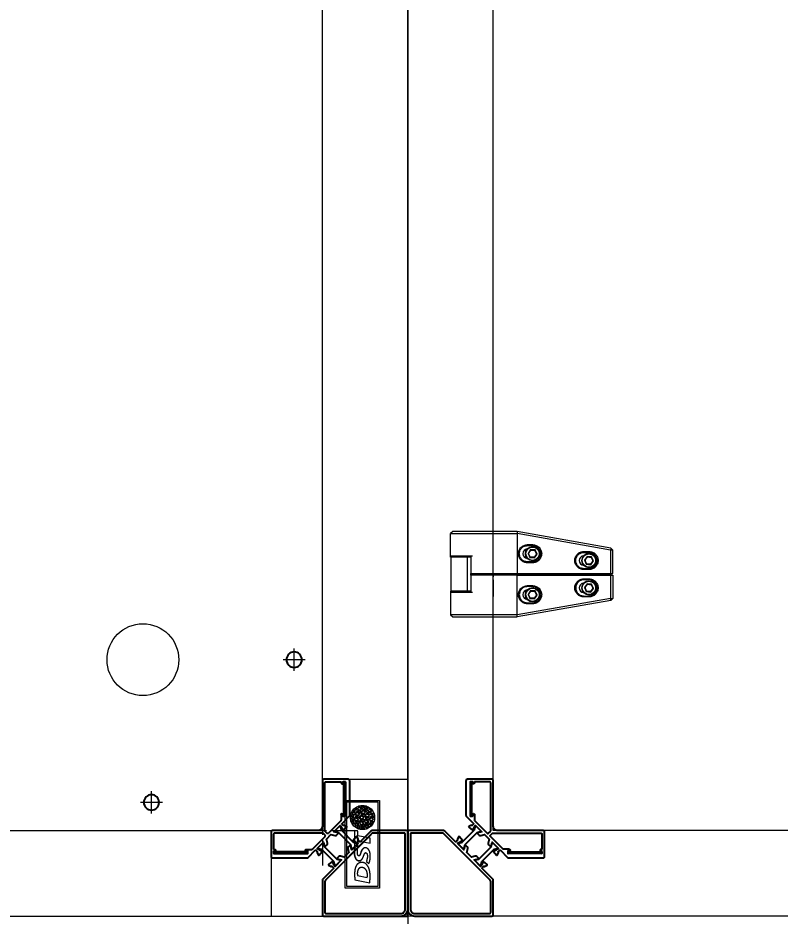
# Model space of a CAD drawing. Header units: millimetres. Extents: x 174875 to 182855, y -330615 to -324972.
# Drawn here: x 177374 to 177820, y -327203 to -326678 of the extents above; entities that cross this region are included whole.
import ezdxf

# ---------------------------------------------------------------- set-up
doc = ezdxf.new("R2010")
doc.units = ezdxf.units.MM
doc.header["$LTSCALE"] = 20
for name, pattern in [('CENTER', [2, 1.25, -0.25, 0.25, -0.25]), ('CENTER2', [28.575, 19.05, -3.175, 3.175, -3.175]), ('SLD-实线', [0])]:
    doc.linetypes.add(name, pattern=pattern)
doc.layers.get('0').update_dxf_attribs({"lineweight": 15})
for name, color, linetype, lineweight in [('Center2', 1, 'CENTER2', 9), ('Dim', 4, 'Continuous', 9), ('from', 7, 'Continuous', 15), ('中心线', 1, 'CENTER', 9), ('型材专用图层', 7, 'Continuous', 15), ('粗实线', 7, 'SLD-实线', 25)]:
    doc.layers.add(name, color=color, linetype=linetype, lineweight=lineweight)
doc.styles.add('.标注TY', font='txt.shx', dxfattribs={"width": 0.7, "bigfont": 'gbcbig.shx'})
doc.dimstyles.new('.60号字体TY$0', dxfattribs={"dimtxt": 60, "dimasz": 30, "dimexe": 5, "dimexo": 0.5, "dimgap": 5, "dimtad": 1, "dimdsep": 46, "dimtxsty": '.标注TY', "dimblk": 'CLOSEDBLANK', "dimcen": 2.5, "dimclrd": 256, "dimclre": 256, "dimclrt": 256, "dimadec": 0, "dimazin": 0, "dimtfac": 1, "dimtmove": 0, "dimatfit": 3, "dimldrblk": 'CLOSEDBLANK', "dimfxl": 1, "dimlwd": -1, "dimlwe": -1, "dimarcsym": 0})

# ---------------------------------------------------------------- blocks, each defined once
blk = doc.blocks.new('SW_CENTERMARKSYMBOL_3')
at = {"layer": '中心线', "color": 0}
for p, q in [((0, 5), (0, 20.5)), ((-5, 0), (-20.5, 0)), ((0, 0), (-2.5, 0)), ((0, 0), (0, 2.5)), ((0, 0), (0, -2.5)), ((0, 0), (2.5, 0)), ((5, 0), (20.5, 0)), ((0, -5), (0, -20.5))]:
    blk.add_line(p, q, dxfattribs=at)
blk = doc.blocks.new('20230916.110026')
at = {"layer": '中心线'}
for p, q in [((105.6, 95.57), (105.6, 82.64)), ((99.13, 89.1), (112.07, 89.1)), ((22.1, 12.07), (22.1, -0.87)), ((15.63, 5.6), (28.57, 5.6))]:
    blk.add_line(p, q, dxfattribs=at)
at = {"layer": '粗实线'}
for centre in [(105.6, 89.1), (22.1, 5.6)]:
    blk.add_circle(centre, 4.5, dxfattribs=at)
at = {"layer": '中心线'}
blk.add_blockref('SW_CENTERMARKSYMBOL_3', (5.6, 105.6), dxfattribs=at)
blk = doc.blocks.new('20230914.152401')
for p, q in [((80, 80), (4, 80)), ((80, 30), (80, 80)), ((0, 0), (0, 76)), ((80, 30), (50, 30)), ((50, 0), (50, 30)), ((50, 0), (0, 0))]:
    blk.add_line(p, q)
blk.add_open_spline([(0, 76), (0.06, 76.53), (0.18, 77.58), (1.11, 78.9), (2.43, 79.82), (3.48, 79.94), (4, 80)], degree=3)
at = {"layer": 'Center2'}
for p, q in [((16.6, 12.36), (16.6, 63.64)), ((16.6, 63.64), (36.6, 63.64)), ((36.6, 63.64), (36.6, 12.36)), ((17.46, 62.78), (35.74, 62.78)), ((17.46, 13.22), (17.46, 62.78)), ((30.95, 58.85), (22.23, 60.6)), ((35.74, 62.78), (35.74, 13.22)), ((29.49, 56.35), (23.71, 57.51)), ((24.24, 48.04), (22.78, 49.27)), ((29.17, 49.45), (28.91, 49.22)), ((22.11, 37.35), (22.11, 34.5)), ((29.29, 35.91), (22.11, 37.35)), ((29.29, 39.29), (29.29, 35.91)), ((31.1, 38.93), (29.29, 39.29)), ((29.38, 40.46), (31.1, 40.12)), ((31.1, 30), (31.1, 38.93)), ((22.11, 34.5), (29.29, 33.06)), ((29.29, 33.06), (29.29, 30.36)), ((29.29, 30.36), (31.1, 30)), ((36.6, 12.36), (16.6, 12.36)), ((35.74, 13.22), (17.46, 13.22))]:
    blk.add_line(p, q, dxfattribs=at)
blk.add_circle((26.5, 22.37), 7.07, dxfattribs=at)
for centre, radius, start, end in [((26.5, 22.37), 6.41, 135.5027, 144.2715), ((14.09, 24.62), 8.15, 8.2595, 15.9179), ((14.32, 24.51), 8.57, 4.9867, 16.4021), ((26.5, 22.37), 6.41, 108.577, 126.0196), ((14.47, 24.54), 10.72, 13.5276, 21.3249), ((14.1, 24.57), 11.64, 7.8448, 16.6749), ((26.5, 22.37), 6.41, 82.0979, 100.3435), ((14.02, 24.51), 14.01, 15.0099, 17.4541), ((14.02, 24.51), 14.01, 0.6216, 9.2049), ((14.14, 24.51), 14.53, 10.3131, 16.2707), ((26.5, 22.37), 6.41, 59.944, 75.7184), ((26.5, 22.37), 6.41, 47.2591, 52.9763), ((14.56, 24.62), 16.47, 4.2394, 8.5697), ((14.7, 24.52), 16.92, 2.2264, 6.1797), ((26.5, 22.37), 6.41, 29.0078, 38.3367), ((26.5, 22.37), 6.41, 177.7263, 188.6439), ((26.5, 22.37), 6.41, 169.1076, 169.8032), ((26.5, 22.37), 6.41, 150.285, 160.9806), ((14.09, 24.62), 8.15, 340.1207, 359.4156), ((14.32, 24.51), 8.57, 345.4556, 356.3315), ((14.47, 24.54), 10.72, 333.3058, 346.8094), ((14.1, 24.57), 11.64, 339.1422, 346.8053), ((14.47, 24.54), 10.72, 353.5448, 6.4503), ((14.1, 24.57), 11.64, 353.6952, 1.5796), ((14.02, 24.51), 14.01, 345.977, 354.7493), ((14.14, 24.51), 14.53, 347.2318, 353.8189), ((14.14, 24.51), 14.53, 358.6925, 5.3237), ((14.56, 24.62), 16.47, 352.0539, 359.1488), ((14.7, 24.52), 16.92, 352.5463, 357.902), ((26.5, 22.37), 6.41, 14.6549, 23.3331), ((26.5, 22.37), 6.41, 344.127, 355.8051), ((26.5, 22.37), 6.41, 1.3408, 8.7575), ((26.5, 22.37), 6.41, 194.7058, 203.8925), ((14.09, 24.62), 8.15, 323.4773, 331.5163), ((26.5, 22.37), 6.41, 213.591, 230.8986), ((14.32, 24.51), 8.57, 324.6892, 335.5632), ((14.47, 24.54), 10.72, 318.1507, 326.2785), ((26.5, 22.37), 6.41, 239.938, 258.3849), ((14.1, 24.57), 11.64, 324.3309, 332.4747), ((14.02, 24.51), 14.01, 323.0287, 326.4235), ((14.14, 24.51), 14.53, 324.0887, 330.5035), ((26.5, 22.37), 6.41, 264.641, 280.4723), ((14.02, 24.51), 14.01, 331.2041, 340.3573), ((14.14, 24.51), 14.53, 335.375, 342.0402), ((26.5, 22.37), 6.41, 287.2151, 291.3775), ((14.56, 24.62), 16.47, 330.0669, 335.1553), ((14.7, 24.52), 16.92, 333.1303, 337.3277), ((26.5, 22.37), 6.41, 300.9733, 311.0965), ((14.56, 24.62), 16.47, 340.2612, 347.1517), ((14.7, 24.52), 16.92, 342.1343, 347.4054), ((26.5, 22.37), 6.41, 316.2495, 326.3707), ((26.5, 22.37), 6.41, 332.7338, 338.859)]:
    blk.add_arc(centre, radius, start, end, dxfattribs=at)
for points, knots in [([(22.23, 60.6), (22.18, 59.77), (22.08, 58.1), (22.04, 55.6), (22.3, 53.3), (23.01, 51.32), (24.07, 49.74), (25.69, 48.64), (27.44, 48.55), (28.84, 49.06), (29.81, 49.9), (30.45, 51), (31.02, 52.87), (31.26, 55.53), (31.06, 57.74), (30.95, 58.85)], [0, 0, 0, 0, 0.093743, 0.187488, 0.281183, 0.351524, 0.42189, 0.492191, 0.562334, 0.60939, 0.656365, 0.703235, 0.750325, 0.875078, 1, 1, 1, 1]), ([(23.71, 57.51), (23.67, 56.86), (23.58, 55.58), (23.91, 53.62), (24.96, 52.3), (26.11, 51.66), (26.98, 51.59), (27.74, 51.65), (28.55, 52.02), (29.32, 53.04), (29.6, 54.63), (29.53, 55.78), (29.49, 56.35)], [0, 0, 0, 0, 0.140716, 0.280942, 0.421244, 0.49092, 0.562109, 0.609483, 0.656011, 0.750071, 0.874889, 1, 1, 1, 1]), ([(22.78, 49.27), (22.51, 48.54), (21.99, 47.1), (21.96, 45.1), (22.05, 43.49), (22.25, 42.28), (22.82, 41.32), (23.38, 40.56), (24.15, 40.14), (24.92, 40.02), (25.69, 40.21), (26.4, 40.79), (26.98, 41.65), (27.49, 42.92), (27.78, 43.98), (28.23, 44.69), (28.5, 44.83), (28.74, 44.83), (28.96, 44.76), (29.32, 44.3), (29.43, 43.4), (29.41, 42.05), (29.39, 41.06), (29.38, 40.46)], [0, 0, 0, 0, 0.105326, 0.210557, 0.269959, 0.328741, 0.375109, 0.422334, 0.456894, 0.492399, 0.52708, 0.562708, 0.614961, 0.667509, 0.750007, 0.765627, 0.78141, 0.789369, 0.797148, 0.812854, 0.865032, 0.917532, 1, 1, 1, 1]), ([(31.1, 40.12), (31.14, 40.85), (31.24, 42.31), (31.2, 44.16), (30.83, 45.59), (30.39, 46.61), (29.65, 47.46), (28.68, 47.8), (27.81, 47.69), (26.99, 47.11), (26.24, 45.9), (25.76, 44.53), (25.34, 43.53), (25.02, 43.16), (24.81, 43.02), (24.55, 43.02), (24.17, 43.1), (23.86, 43.58), (23.63, 44.4), (23.62, 45.95), (23.99, 47.21), (24.24, 48.04)], [0, 0, 0, 0, 0.105642, 0.211237, 0.26401, 0.316814, 0.369518, 0.421958, 0.457097, 0.491977, 0.562613, 0.656463, 0.703357, 0.715359, 0.726994, 0.738751, 0.750755, 0.781475, 0.812591, 0.875377, 1, 1, 1, 1]), ([(27.33, 47.3), (27.49, 47.43), (27.84, 47.7), (28.68, 47.79), (29.65, 47.46), (30.63, 46.32), (31.18, 44.52), (31.24, 42.32), (31.14, 40.85), (31.1, 40.12)], [0, 0, 0, 0, 0.059082, 0.131482, 0.239528, 0.34812, 0.564768, 0.782336, 1, 1, 1, 1]), ([(24.79, 43.04), (24.79, 43.04), (24.88, 43.05), (24.98, 43.13), (25.06, 43.22), (25.08, 43.24)], [0, 0, 0, 0, 0.039655, 0.70753, 1, 1, 1, 1]), ([(28.19, 44.58), (28.14, 44.52), (27.63, 43.85), (27.35, 42.41), (26.68, 41.02), (26.11, 40.6), (26.03, 40.54)], [0, 0, 0, 0, 0.049887, 0.545355, 0.932005, 1, 1, 1, 1]), ([(22.55, 26.93), (22.71, 26.83), (23.04, 26.64), (23.61, 26.71), (24.09, 26.71), (24.39, 26.58), (24.57, 26.53), (24.66, 26.41), (24.66, 26.26), (24.62, 26.12), (24.51, 26.03), (24.25, 25.93), (23.68, 25.7), (23.19, 25.43), (22.86, 25.25)], [0, 0, 0, 0, 0.123361, 0.248792, 0.374043, 0.436042, 0.468003, 0.498078, 0.530906, 0.561854, 0.591938, 0.624463, 0.750042, 1, 1, 1, 1]), ([(22.73, 27.55), (22.92, 27.44), (23.29, 27.23), (24.07, 27.38), (24.58, 27.17), (24.89, 27.05)], [0, 0, 0, 0, 0.274321, 0.562973, 1, 1, 1, 1]), ([(24.89, 27.05), (24.49, 27.18), (23.93, 27.36), (23.16, 27.27), (22.87, 27.46), (22.73, 27.55)], [0, 0, 0, 0, 0.557146, 0.782697, 1, 1, 1, 1]), ([(25.25, 27.91), (25.42, 27.81), (25.76, 27.61), (26.36, 27.67), (26.85, 27.71), (27.18, 27.63), (27.36, 27.56), (27.45, 27.47), (27.48, 27.37), (27.47, 27.29), (27.43, 27.23), (27.32, 27.13), (27.03, 27), (26.38, 26.81), (25.93, 26.42), (25.63, 26.16)], [0, 0, 0, 0, 0.123108, 0.249347, 0.374166, 0.436463, 0.46823, 0.499605, 0.515911, 0.531572, 0.54721, 0.563188, 0.625645, 0.750445, 1, 1, 1, 1]), ([(25.35, 28.67), (25.36, 28.62), (25.4, 28.52), (25.49, 28.4), (25.63, 28.34), (25.93, 28.29), (26.38, 28.34), (26.98, 28.33), (27.36, 28.2), (27.55, 28.14)], [0, 0, 0, 0, 0.064835, 0.125549, 0.188639, 0.250649, 0.500915, 0.752172, 1, 1, 1, 1]), ([(27.55, 28.14), (27.16, 28.24), (26.58, 28.38), (25.93, 28.29), (25.63, 28.34), (25.49, 28.4), (25.4, 28.52), (25.36, 28.62), (25.35, 28.67)], [0, 0, 0, 0, 0.497414, 0.748515, 0.810731, 0.874032, 0.934949, 1, 1, 1, 1]), ([(27.84, 26.75), (27.52, 26.57), (27.04, 26.3), (26.47, 25.99), (26.19, 25.87), (26.08, 25.77), (26.04, 25.69), (26.04, 25.57), (26.1, 25.43), (26.26, 25.33), (26.57, 25.22), (27.2, 25.08), (27.69, 24.83), (28.02, 24.66)], [0, 0, 0, 0, 0.249909, 0.375069, 0.438615, 0.454061, 0.46952, 0.501531, 0.53276, 0.563412, 0.628159, 0.752211, 1, 1, 1, 1]), ([(26.06, 26.47), (26.22, 26.61), (26.54, 26.88), (26.97, 26.96), (27.16, 27.06), (27.18, 27.07)], [0, 0, 0, 0, 0.4953764, 0.9473154, 1, 1, 1, 1]), ([(28.43, 27.11), (28.64, 27.3), (29.02, 27.64), (29.5, 27.83), (29.71, 27.91)], [0, 0, 0, 0, 0.558813, 1, 1, 1, 1]), ([(30.99, 25.83), (30.6, 25.92), (30.03, 26.04), (29.37, 26.2), (29.02, 26.28), (28.87, 26.42), (28.82, 26.58), (28.89, 26.76), (29.1, 26.93), (29.6, 27.14), (30.04, 27.34), (30.36, 27.48)], [0, 0, 0, 0, 0.280931, 0.421163, 0.49239, 0.527607, 0.563084, 0.609783, 0.656414, 0.750349, 1, 1, 1, 1]), ([(20.16, 21.4), (20.38, 21.37), (20.69, 21.33), (21.03, 21.33), (21.14, 21.39), (21.19, 21.47), (21.18, 21.68), (20.94, 21.94), (20.5, 22.18), (20.25, 22.45), (20.1, 22.62)], [0, 0, 0, 0, 0.250622, 0.344853, 0.368506, 0.391067, 0.439928, 0.593807, 0.752375, 1, 1, 1, 1]), ([(20.19, 23.5), (20.49, 23.2), (20.9, 22.77), (21.54, 22.32), (21.68, 22.01), (21.76, 21.85)], [0, 0, 0, 0, 0.5566654, 0.7790892, 1, 1, 1, 1]), ([(21.76, 21.85), (21.66, 22.05), (21.46, 22.44), (20.76, 22.82), (20.41, 23.24), (20.19, 23.5)], [0, 0, 0, 0, 0.280004, 0.562578, 1, 1, 1, 1]), ([(22.24, 24.54), (22.08, 24.4), (21.75, 24.11), (21.16, 23.97), (20.62, 23.86), (20.34, 23.67), (20.21, 23.58)], [0, 0, 0, 0, 0.278304, 0.560383, 0.784062, 1, 1, 1, 1]), ([(20.44, 24.45), (20.72, 24.52), (21.11, 24.6), (21.59, 24.77), (21.81, 24.95), (21.86, 25.12), (21.84, 25.21), (21.8, 25.28), (21.72, 25.36), (21.44, 25.51), (21.16, 25.53), (20.93, 25.54)], [0, 0, 0, 0, 0.314062, 0.437625, 0.561039, 0.60854, 0.631069, 0.653957, 0.702773, 0.752043, 1, 1, 1, 1]), ([(21.3, 26.11), (21.48, 26.09), (21.79, 26.07), (22.05, 25.88), (22.16, 25.79)], [0, 0, 0, 0, 0.55805, 1, 1, 1, 1]), ([(22.16, 25.79), (22.01, 25.9), (21.76, 26.09), (21.44, 26.1), (21.3, 26.11)], [0, 0, 0, 0, 0.560096, 1, 1, 1, 1]), ([(24.91, 22.1), (24.73, 22), (24.38, 21.79), (23.77, 21.85), (23.25, 21.88), (22.91, 21.76), (22.73, 21.67), (22.65, 21.59), (22.6, 21.51), (22.61, 21.4), (22.71, 21.25), (22.96, 21), (23.49, 20.56), (23.83, 20.06), (24.05, 19.73)], [0, 0, 0, 0, 0.124495, 0.249684, 0.374831, 0.444847, 0.472617, 0.500416, 0.516182, 0.531206, 0.563755, 0.627147, 0.751775, 1, 1, 1, 1]), ([(22.61, 21.48), (22.61, 21.49), (22.61, 21.52), (22.65, 21.6), (22.75, 21.68), (22.84, 21.72), (22.88, 21.74)], [0, 0, 0, 0, 0.056841, 0.24878, 0.677408, 1, 1, 1, 1]), ([(22.88, 23.96), (23.19, 23.79), (23.66, 23.52), (24.23, 23.25), (24.49, 23.06), (24.6, 22.91), (24.62, 22.81), (24.61, 22.72), (24.57, 22.64), (24.44, 22.53), (24.13, 22.45), (23.51, 22.46), (22.97, 22.4), (22.62, 22.36)], [0, 0, 0, 0, 0.2494467, 0.3742887, 0.4443229, 0.4721389, 0.5003434, 0.5157386, 0.5311693, 0.5636012, 0.6264707, 0.7513308, 1, 1, 1, 1]), ([(25.12, 25.75), (24.8, 25.52), (24.32, 25.18), (23.67, 24.95), (23.34, 24.83), (23.2, 24.74), (23.14, 24.67), (23.12, 24.63), (23.12, 24.58), (23.15, 24.53), (23.21, 24.48), (23.32, 24.42), (23.51, 24.32), (23.83, 24.13), (24.44, 23.91), (24.86, 23.56), (25.12, 23.34)], [0, 0, 0, 0, 0.247907, 0.372871, 0.434636, 0.468072, 0.479207, 0.489111, 0.497735, 0.509355, 0.523208, 0.54851, 0.591912, 0.657915, 0.781436, 1, 1, 1, 1]), ([(25.12, 23.34), (24.77, 23.6), (24.26, 23.96), (23.6, 24.27), (23.31, 24.42), (23.18, 24.5), (23.13, 24.55), (23.12, 24.59), (23.12, 24.63), (23.14, 24.67), (23.2, 24.74), (23.28, 24.79), (23.36, 24.82), (23.39, 24.84)], [0, 0, 0, 0, 0.477896, 0.682308, 0.785923, 0.831278, 0.84613, 0.859424, 0.87421, 0.89119, 0.910278, 0.967602, 1, 1, 1, 1]), ([(25.44, 21.91), (25.72, 21.68), (26.14, 21.34), (26.72, 21.06), (26.97, 20.87), (27.09, 20.75), (27.12, 20.66), (27.12, 20.59), (27.1, 20.54), (27.08, 20.5), (27.01, 20.46), (26.85, 20.46), (26.53, 20.45), (25.89, 20.44), (25.34, 20.43), (24.98, 20.43)], [0, 0, 0, 0, 0.247849, 0.372578, 0.435376, 0.466706, 0.483113, 0.499964, 0.510498, 0.520212, 0.52991, 0.563008, 0.625765, 0.75051, 1, 1, 1, 1]), ([(25.74, 24.89), (26.08, 24.76), (26.6, 24.55), (27.23, 24.41), (27.51, 24.24), (27.66, 24.12), (27.7, 24), (27.7, 23.91), (27.65, 23.83), (27.51, 23.74), (27.2, 23.62), (26.54, 23.6), (26.02, 23.42), (25.67, 23.29)], [0, 0, 0, 0, 0.249064, 0.374289, 0.436847, 0.468145, 0.500637, 0.515855, 0.530657, 0.563345, 0.627767, 0.75222, 1, 1, 1, 1]), ([(27.97, 23.23), (27.59, 23.14), (27.03, 23.01), (26.37, 22.89), (26.07, 22.81), (25.94, 22.74), (25.88, 22.66), (25.84, 22.54), (25.86, 22.39), (25.98, 22.22), (26.3, 22.1), (26.88, 21.76), (27.32, 21.37), (27.61, 21.12)], [0, 0, 0, 0, 0.248338, 0.373091, 0.436219, 0.451697, 0.467201, 0.499295, 0.531164, 0.56123, 0.625683, 0.751021, 1, 1, 1, 1]), ([(25.88, 22.38), (25.88, 22.38), (25.85, 22.43), (25.85, 22.54), (25.88, 22.66), (25.94, 22.74), (26.02, 22.79), (26.08, 22.8), (26.13, 22.81)], [0, 0, 0, 0, 0.024585, 0.278089, 0.53338, 0.656711, 0.77983, 1, 1, 1, 1]), ([(26.12, 25.43), (26.12, 25.43), (26.08, 25.46), (26.04, 25.57), (26.04, 25.69), (26.08, 25.77), (26.16, 25.85), (26.24, 25.88), (26.3, 25.91)], [0, 0, 0, 0, 0.026438, 0.247997, 0.475102, 0.584784, 0.694366, 1, 1, 1, 1]), ([(28.58, 22.94), (28.71, 22.8), (28.98, 22.53), (29.53, 22.3), (29.99, 22.19), (30.3, 22.02), (30.43, 21.88), (30.47, 21.76), (30.45, 21.66), (30.41, 21.57), (30.26, 21.47), (29.92, 21.44), (29.25, 21.46), (28.68, 21.36), (28.3, 21.29)], [0, 0, 0, 0, 0.12385, 0.249765, 0.374988, 0.437326, 0.469501, 0.500888, 0.516585, 0.532518, 0.563818, 0.626617, 0.751957, 1, 1, 1, 1]), ([(28.6, 25.85), (28.96, 25.71), (29.51, 25.5), (30.19, 25.41), (30.52, 25.3), (30.68, 25.19), (30.75, 25.08), (30.73, 24.98), (30.68, 24.89), (30.54, 24.77), (30.19, 24.73), (29.53, 24.62), (29, 24.35), (28.66, 24.17)], [0, 0, 0, 0, 0.249452, 0.375302, 0.437447, 0.468826, 0.500194, 0.515589, 0.531872, 0.564572, 0.627321, 0.752399, 1, 1, 1, 1]), ([(31.03, 24.37), (30.68, 24.21), (30.15, 23.98), (29.49, 23.9), (29.16, 23.81), (29.01, 23.68), (28.97, 23.53), (29, 23.38), (29.13, 23.24), (29.44, 23.09), (30.08, 22.89), (30.56, 22.56), (30.87, 22.34)], [0, 0, 0, 0, 0.248577, 0.374047, 0.436803, 0.467904, 0.499543, 0.530751, 0.562272, 0.625132, 0.750641, 1, 1, 1, 1]), ([(29, 23.6), (29.01, 23.62), (29.02, 23.69), (29.12, 23.78), (29.21, 23.81), (29.26, 23.82)], [0, 0, 0, 0, 0.208422, 0.602053, 1, 1, 1, 1]), ([(31.48, 22.32), (31.74, 22.4), (32.21, 22.53), (32.69, 22.52), (32.91, 22.52)], [0, 0, 0, 0, 0.560182, 1, 1, 1, 1]), ([(32.91, 22.52), (32.63, 22.52), (32.15, 22.52), (31.69, 22.38), (31.48, 22.32)], [0, 0, 0, 0, 0.55944, 1, 1, 1, 1]), ([(32.89, 21.9), (32.64, 21.89), (32.27, 21.88), (31.85, 21.78), (31.66, 21.67), (31.56, 21.6), (31.52, 21.51), (31.54, 21.4), (31.61, 21.29), (31.75, 21.12), (32.12, 20.89), (32.44, 20.72), (32.66, 20.61)], [0, 0, 0, 0, 0.249317, 0.372099, 0.435542, 0.467394, 0.495392, 0.529362, 0.568384, 0.629217, 0.751244, 1, 1, 1, 1]), ([(31.61, 25.18), (31.7, 25.24), (31.85, 25.36), (32.03, 25.44), (32.1, 25.47)], [0, 0, 0, 0, 0.559914, 1, 1, 1, 1]), ([(32.83, 23.34), (32.58, 23.39), (32.12, 23.47), (31.77, 23.77), (31.61, 23.9)], [0, 0, 0, 0, 0.560472, 1, 1, 1, 1]), ([(32.38, 24.9), (32.25, 24.85), (32.06, 24.77), (31.86, 24.67), (31.82, 24.59), (31.81, 24.53), (31.83, 24.44), (31.93, 24.34), (32.09, 24.24), (32.35, 24.12), (32.56, 24.04), (32.7, 23.99)], [0, 0, 0, 0, 0.248565, 0.34302, 0.366269, 0.390168, 0.436962, 0.526057, 0.614231, 0.753183, 1, 1, 1, 1]), ([(32.7, 23.99), (32.52, 24.05), (32.27, 24.15), (31.97, 24.3), (31.83, 24.42), (31.81, 24.53), (31.82, 24.59), (31.84, 24.64), (31.87, 24.66), (31.89, 24.67)], [0, 0, 0, 0, 0.452587, 0.652141, 0.809827, 0.877186, 0.911588, 0.945053, 1, 1, 1, 1]), ([(21.25, 20.73), (21.08, 20.71), (20.76, 20.67), (20.44, 20.72), (20.3, 20.74)], [0, 0, 0, 0, 0.5599407, 1, 1, 1, 1]), ([(23.39, 18.59), (23.01, 18.63), (22.43, 18.68), (21.81, 18.92), (21.41, 18.98), (21.24, 18.87), (21.16, 18.82)], [0, 0, 0, 0, 0.497695, 0.748736, 0.876336, 1, 1, 1, 1]), ([(22.13, 20.96), (22.36, 20.69), (22.71, 20.29), (23.19, 19.9), (23.4, 19.65), (23.45, 19.48), (23.42, 19.36), (23.36, 19.29), (23.28, 19.25), (23.11, 19.24), (22.81, 19.3), (22.21, 19.51), (21.68, 19.54), (21.32, 19.55)], [0, 0, 0, 0, 0.248314, 0.373478, 0.436119, 0.468379, 0.499485, 0.515421, 0.53121, 0.562519, 0.625681, 0.750656, 1, 1, 1, 1]), ([(25.69, 16.77), (25.32, 16.8), (24.65, 16.86), (23.98, 17.19), (23.57, 17.18), (23.43, 17.13), (23.34, 17.06), (23.28, 16.96), (23.28, 16.88), (23.29, 16.82)], [0, 0, 0, 0, 0.4170687, 0.7482125, 0.8109013, 0.8735668, 0.9056806, 0.937199, 1, 1, 1, 1]), ([(23.29, 16.82), (23.28, 16.88), (23.28, 16.96), (23.34, 17.06), (23.42, 17.13), (23.5, 17.15), (23.56, 17.17)], [0, 0, 0, 0, 0.340471, 0.511345, 0.685448, 1, 1, 1, 1]), ([(24.43, 19.19), (24.49, 19.02), (24.61, 18.66), (25.09, 18.35), (25.37, 17.98), (25.58, 17.77), (25.68, 17.66), (25.71, 17.6), (25.71, 17.53), (25.69, 17.46), (25.65, 17.4), (25.59, 17.36), (25.53, 17.34), (25.38, 17.34), (25.08, 17.45), (24.63, 17.56), (24.12, 17.81), (23.75, 17.79), (23.56, 17.78)], [0, 0, 0, 0, 0.120959, 0.247219, 0.369096, 0.434264, 0.450529, 0.46566, 0.48072, 0.496925, 0.513097, 0.527942, 0.542454, 0.55778, 0.626918, 0.751418, 0.875626, 1, 1, 1, 1]), ([(23.56, 17.78), (23.92, 17.73), (24.46, 17.64), (24.99, 17.48), (25.16, 17.42)], [0, 0, 0, 0, 0.663644, 1, 1, 1, 1]), ([(27.21, 19.8), (26.83, 19.78), (26.25, 19.73), (25.58, 19.79), (25.24, 19.8), (25.08, 19.75), (25.01, 19.67), (24.97, 19.58), (24.97, 19.46), (25.05, 19.28), (25.31, 19.05), (25.79, 18.59), (26.09, 18.09), (26.29, 17.76)], [0, 0, 0, 0, 0.249641, 0.374875, 0.437498, 0.469119, 0.484623, 0.500559, 0.532025, 0.562619, 0.626984, 0.751989, 1, 1, 1, 1]), ([(24.98, 19.56), (24.98, 19.57), (24.98, 19.61), (25.01, 19.67), (25.08, 19.75), (25.16, 19.78), (25.23, 19.78), (25.24, 19.78)], [0, 0, 0, 0, 0.121459, 0.313921, 0.501157, 0.883043, 1, 1, 1, 1]), ([(27.66, 16.06), (27.45, 16.27), (27.06, 16.64), (26.86, 17.14), (26.78, 17.35)], [0, 0, 0, 0, 0.562133, 1, 1, 1, 1]), ([(29.51, 17.7), (29.12, 17.72), (28.54, 17.74), (27.88, 17.83), (27.56, 17.85), (27.42, 17.82), (27.36, 17.78), (27.32, 17.72), (27.29, 17.6), (27.34, 17.42), (27.5, 17.22), (27.84, 16.82), (28.16, 16.49), (28.4, 16.24)], [0, 0, 0, 0, 0.280736, 0.420975, 0.491184, 0.509412, 0.526933, 0.544177, 0.562303, 0.614978, 0.668206, 0.750463, 1, 1, 1, 1]), ([(27.95, 20.03), (28.05, 19.86), (28.25, 19.53), (28.76, 19.24), (29.18, 19), (29.44, 18.78), (29.56, 18.63), (29.58, 18.5), (29.55, 18.41), (29.46, 18.35), (29.29, 18.32), (28.96, 18.35), (28.3, 18.5), (27.73, 18.47), (27.34, 18.45)], [0, 0, 0, 0, 0.124817, 0.249442, 0.374389, 0.436762, 0.468114, 0.50005, 0.515692, 0.530878, 0.563246, 0.625218, 0.750475, 1, 1, 1, 1]), ([(30.62, 20.95), (30.25, 20.9), (29.68, 20.82), (29.02, 20.83), (28.69, 20.78), (28.52, 20.68), (28.45, 20.55), (28.45, 20.4), (28.49, 20.26), (28.58, 20.15), (28.82, 19.99), (29.37, 19.71), (29.79, 19.31), (30.06, 19.05)], [0, 0, 0, 0, 0.249115, 0.37408, 0.436601, 0.468121, 0.499016, 0.531319, 0.562704, 0.593329, 0.625143, 0.751672, 1, 1, 1, 1]), ([(28.46, 20.53), (28.46, 20.54), (28.46, 20.59), (28.52, 20.68), (28.63, 20.75), (28.7, 20.76), (28.73, 20.77)], [0, 0, 0, 0, 0.042156, 0.410259, 0.7858, 1, 1, 1, 1]), ([(30.71, 17.54), (30.61, 17.6), (30.44, 17.72), (30.35, 17.91), (30.32, 18)], [0, 0, 0, 0, 0.552498, 1, 1, 1, 1]), ([(31.84, 18.82), (31.65, 18.82), (31.38, 18.84), (31.02, 18.82), (30.82, 18.7), (30.76, 18.56), (30.74, 18.44), (30.82, 18.18), (31, 18.04), (31.13, 17.93)], [0, 0, 0, 0, 0.2811934, 0.4225006, 0.5610579, 0.6081479, 0.6556267, 0.7494162, 1, 1, 1, 1]), ([(30.81, 19.33), (31.07, 19.37), (31.53, 19.44), (31.99, 19.43), (32.2, 19.43)], [0, 0, 0, 0, 0.560029, 1, 1, 1, 1]), ([(32.48, 20.05), (32.22, 20.16), (31.76, 20.36), (31.38, 20.69), (31.22, 20.83)], [0, 0, 0, 0, 0.5601704, 1, 1, 1, 1])]:
    blk.add_open_spline(points, degree=3, knots=knots, dxfattribs=at)
at = {"layer": 'Defpoints', "color": 251}
blk.add_lwpolyline([(4, 80), (0, 80), (0, 74.97)], dxfattribs=at)
blk = doc.blocks.new('新型材三通')
at = {"layer": '粗实线'}
h = blk.add_hatch(dxfattribs=at)
h.set_pattern_fill('ANSI31', color=1, scale=0.2, style=0)
h.set_pattern_definition([(45, (-36338.5513, 13786.73324), (-0.449012806, 0.449012806), [])])
h.paths.add_polyline_path([(37.5, 78.4), (36.5, 78.4), (36.5, 59.3), (37.5, 59.3)])
h.paths.add_polyline_path([(78.4, 36.5), (78.4, 37.5), (58.7, 37.5), (58.7, 36.5)])
at = {"layer": '型材专用图层', "color": 8, "lineweight": 5, "ltscale": 5}
for p, q in [((0, 49.2), (0, 50)), ((0.8, 50), (0, 50)), ((0, 4), (0, 0)), ((4, 0), (0, 0)), ((49.2, 0), (50, 0)), ((50, 0.8), (50, 0))]:
    blk.add_line(p, q, dxfattribs=at)
at = {"layer": '粗实线'}
for points in [[(37.19, 53.09), (35.78, 52.44, 0.548619), (35.71, 51.93), (37.84, 50.15), (39.52, 53.07), (43.3, 49.29), (40.8, 48.68, 0.585258), (40.71, 48.35), (41.72, 47.34, 0.261625), (42.66, 47.07), (44.96, 47.63), (47.63, 44.96), (44.96, 47.63), (47.63, 44.96), (47.07, 42.66, 0.261625), (47.34, 41.72), (48.35, 40.71, 0.585258), (48.68, 40.8), (49.29, 43.3), (53.07, 39.52), (50.15, 37.84), (51.93, 35.71, 0.548619), (52.44, 35.78), (53.09, 37.19, 0.315299), (53.05, 37.41), (53.01, 37.46, -0.414214), (53.01, 37.74), (53.72, 38.45, -0.414214), (54.14, 38.45), (58.35, 34.24, 0.198936), (58.92, 34), (65.3, 34), (79.2, 34, 0.414214), (80, 34.8), (80, 49.2, 0.414214), (79.2, 50), (64.7, 50), (52.5, 50, -0.414214), (50, 52.5), (50, 65.3), (50, 79.2, 0.414214), (49.2, 80), (34.8, 80, 0.414214), (34, 79.2), (34, 64.7), (34, 58.92, 0.198912), (34.24, 58.35), (38.45, 54.14, -0.414214), (38.45, 53.72), (37.74, 53.01, -0.414214), (37.46, 53.01), (37.41, 53.05, 0.315299)], [(36.5, 58.61, 0.414214), (36.6, 58.51), (37.9, 58.51, 0.414214), (38, 58.61), (38, 59.41, -0.414214), (38.5, 59.91, -0.414214), (39, 59.41), (39, 56.19, 0.198912), (39.23, 55.62), (46.46, 48.4, 0.414424), (47.31, 48.4), (48.32, 49.37, 0.200991), (48.5, 49.79), (48.5, 78, 0.414214), (48, 78.5), (39.2, 78.5, 0.414214), (39, 78.3), (39, 77.9, -0.414214), (38.5, 77.4, -0.414214), (38, 77.9), (38, 78.4, 0.414214), (37.9, 78.5), (36.6, 78.5, 0.414214), (36.5, 78.4)], [(0.8, 50, 0.414214), (0, 49.2), (0, 4, 0.414214), (4, 0), (49.2, 0, 0.414214), (50, 0.8), (50, 20.9, 0.198912), (49.71, 21.61), (43.5, 27.81, -0.414214), (43.5, 28.23), (44.38, 29.11, -0.414214), (44.67, 29.11), (44.71, 29.07, 0.315299), (44.94, 29.03), (46.35, 29.69, 0.548619), (46.42, 30.19), (44.29, 31.98), (42.6, 29.06), (38.82, 32.84), (41.32, 33.44, 0.585258), (41.42, 33.78), (40.41, 34.79, 0.261625), (39.47, 35.05), (37.17, 34.49), (34.49, 37.17), (35.05, 39.47, 0.261625), (34.79, 40.41), (33.78, 41.42, 0.585258), (33.44, 41.32), (32.84, 38.82), (29.06, 42.6), (31.98, 44.29), (30.19, 46.42, 0.548619), (29.69, 46.35), (29.03, 44.94, 0.315299), (29.07, 44.71), (29.11, 44.67, -0.414214), (29.11, 44.38), (28.23, 43.5, -0.414214), (27.81, 43.5), (21.61, 49.71, 0.198912), (20.9, 50)]]:
    blk.add_lwpolyline(points, format="xyb", close=True, dxfattribs=at)
blk.add_lwpolyline([(36.5, 59.3), (37.5, 59.3), (37.5, 78.4), (36.5, 78.4)], close=True, dxfattribs=at)
for points in [[(47.56, 21.63), (20.98, 48.21, 0.198912), (20.28, 48.5), (2, 48.5, 0.414214), (1.5, 48), (1.5, 4, 0.414214), (4, 1.5), (48, 1.5, 0.414214), (48.5, 2), (48.5, 20.28, 0.198912), (48.21, 20.98), (21.63, 47.56)], [(59.4, 39.07), (56.11, 39.07, -0.198912), (55.55, 39.3), (48.4, 46.46, -0.414424), (48.4, 47.31), (49.37, 48.32, -0.200991), (49.79, 48.5), (78, 48.5, -0.414214), (78.5, 48), (78.5, 39.2, -0.414214), (78.3, 39), (77.9, 39, 0.414214), (77.4, 38.5, 0.414214), (77.9, 38), (78.4, 38, -0.414214), (78.5, 37.9)], [(59.4, 39.07, -0.414214), (59.9, 38.57, -0.414214), (59.4, 38.07), (58.6, 38.07, 0.414214), (58.5, 37.97), (58.5, 36.7, 0.414239), (58.7, 36.5)], [(78.4, 36.5), (58.7, 36.5), (58.7, 37.5), (78.4, 37.5), (78.4, 36.5, 0.414214), (78.5, 36.6), (78.5, 37.9)]]:
    blk.add_lwpolyline(points, format="xyb", dxfattribs=at)
at = {"layer": '粗实线', "color": 1}
for points in [[(33.43, 41.72, 0.131829), (33.36, 41.59), (32.87, 39.78, -0.125779), (32.82, 39.7), (32.68, 39.55, -0.414214), (32.11, 39.55), (29.71, 41.95, -0.414214), (29.71, 42.52), (29.85, 42.67, -0.125778), (29.94, 42.72), (31.74, 43.2, 0.131829), (31.88, 43.28), (38.85, 50.25, 0.131829), (38.93, 50.38), (39.41, 52.19, -0.125778), (39.46, 52.27), (39.61, 52.42, -0.414214), (40.17, 52.42), (42.58, 50.01, -0.414214), (42.58, 49.45), (42.43, 49.3, -0.125779), (42.34, 49.25), (40.54, 48.77, 0.131829), (40.4, 48.69), (33.38, 41.66)], [(39.55, 32.68), (39.7, 32.82, -0.125779), (39.78, 32.87), (41.59, 33.36, 0.131829), (41.72, 33.43), (48.69, 40.4, 0.131829), (48.77, 40.54), (49.25, 42.34, -0.125779), (49.3, 42.43), (49.45, 42.58, -0.414214), (50.01, 42.58), (52.42, 40.17, -0.414214), (52.42, 39.61), (52.27, 39.46, -0.125778), (52.19, 39.41), (50.38, 38.93, 0.131829), (50.25, 38.85), (43.28, 31.88, 0.131829), (43.2, 31.74), (42.72, 29.94, -0.125778), (42.67, 29.85), (42.52, 29.71, -0.414214), (41.95, 29.71), (39.55, 32.11)]]:
    blk.add_lwpolyline(points, format="xyb", dxfattribs=at)
blk.add_arc((39.83, 32.39), 0.4, 135, 225, dxfattribs=at)
blk = doc.blocks.new('活门铰链')
at = {"layer": 'from'}
for p, q in [((46.86, 39.4), (45.35, 37.21)), ((45.35, 37.21), (46.49, 34.81)), ((45.7, 37.18), (47.01, 39.09)), ((49.51, 39.19), (46.86, 39.4)), ((49.14, 34.6), (50.65, 36.79)), ((10, 15), (10, 35)), ((11.91, 35.5), (11.91, 25.5)), ((46.49, 34.81), (49.14, 34.6)), ((79.9, 35.42), (78.36, 33.26)), ((78.36, 33.26), (79.45, 30.84)), ((78.7, 33.23), (80.05, 35.1)), ((82.55, 35.16), (79.9, 35.42)), ((82.1, 30.58), (83.64, 32.74)), ((79.45, 30.84), (82.1, 30.58)), ((11.91, 24.5), (11.91, 14.5)), ((94, 24.5), (94, 25)), ((79.9, 19.42), (78.36, 17.26)), ((78.36, 17.26), (79.45, 14.84)), ((78.7, 17.23), (80.05, 19.1)), ((82.55, 19.16), (79.9, 19.42)), ((82.1, 14.58), (83.64, 16.74)), ((46.86, 15.4), (45.35, 13.21)), ((45.35, 13.21), (46.49, 10.81)), ((45.7, 13.18), (47.01, 15.09)), ((46.49, 10.81), (49.14, 10.6)), ((49.51, 15.19), (46.86, 15.4)), ((49.14, 10.6), (50.65, 12.79)), ((79.45, 14.84), (82.1, 14.58))]:
    blk.add_line(p, q, dxfattribs=at)
for points in [[(39.04, 49.99), (39, 50), (6, 50), (1.43, 50), (0, 48.77)], [(11.91, 35), (10, 35), (6, 35), (0, 35), (0, 35.5), (0, 48.77), (6, 48.77), (38.98, 48.77), (39, 48.76), (39, 25.5), (93.64, 25.5), (95, 25.5), (95, 39.13), (93.64, 39.13), (93.64, 25.5)], [(93.79, 40.34), (39.04, 49.99), (38.98, 48.77)], [(95, 39.13), (93.79, 40.34), (93.64, 39.13), (39, 48.76)], [(46.69, 35.1), (45.7, 37.18), (45.35, 37.21)], [(46.86, 39.4), (47.01, 39.09), (49.31, 38.9)], [(50.3, 36.82), (48.99, 34.91), (49.14, 34.6)], [(12.91, 35.5), (6, 35.5), (0, 35.5)], [(6, 35), (0.2, 35), (0.2, 15), (6, 15)], [(48.99, 34.91), (46.69, 35.1), (46.49, 34.81)], [(79.65, 31.12), (78.7, 33.23), (78.36, 33.26)], [(79.9, 35.42), (80.05, 35.1), (82.35, 34.88)], [(83.3, 32.77), (81.95, 30.9), (82.1, 30.58)], [(81.95, 30.9), (79.65, 31.12), (79.45, 30.84)], [(38.97, 24.5), (38.97, 25), (11.91, 25), (11.91, 25.5), (12.91, 25.5), (39, 25.5)], [(39, 24.5), (12.91, 24.5), (11.91, 24.5), (11.91, 25)], [(38.97, 25.5), (38.97, 25), (93.23, 25), (93.23, 24.5)], [(93.64, 24.5), (93.64, 10.87), (39, 1.24), (38.98, 1.23)], [(39, 1.24), (39, 24.5), (93.64, 24.5), (95, 24.5), (95, 10.87)], [(94, 25.5), (94, 25), (93.23, 25), (93.23, 25.5)], [(79.65, 15.12), (78.7, 17.23), (78.36, 17.26)], [(79.9, 19.42), (80.05, 19.1), (82.35, 18.88)], [(83.3, 16.77), (81.95, 14.9), (82.1, 14.58)], [(11.91, 15), (10, 15), (6, 15), (0, 15), (0, 14.5), (0, 1.23)], [(0, 14.5), (6, 14.5), (12.91, 14.5)], [(93.79, 9.66), (93.64, 10.87), (95, 10.87), (93.79, 9.66), (39.04, 0.01), (38.98, 1.23), (6, 1.23), (0, 1.23), (1.43, 0), (6, 0), (39, 0), (39.04, 0.01)], [(46.69, 11.1), (45.7, 13.18), (45.35, 13.21)], [(48.99, 10.91), (46.69, 11.1), (46.49, 10.81)], [(46.86, 15.4), (47.01, 15.09), (49.31, 14.9)], [(50.3, 12.82), (48.99, 10.91), (49.14, 10.6)], [(81.95, 14.9), (79.65, 15.12), (79.45, 14.84)]]:
    blk.add_lwpolyline(points, dxfattribs=at)
for points in [[(49.51, 39.19), (49.31, 38.9), (50.3, 36.82), (50.65, 36.79)], [(82.55, 35.16), (82.35, 34.88), (83.3, 32.77), (83.64, 32.74)], [(82.55, 19.16), (82.35, 18.88), (83.3, 16.77), (83.64, 16.74)], [(49.51, 15.19), (49.31, 14.9), (50.3, 12.82), (50.65, 12.79)]]:
    blk.add_lwpolyline(points, close=True, dxfattribs=at)
for centre, radius in [((48, 37), 4.2), ((48, 37), 3.9), ((81, 33), 4.2), ((81, 33), 3.9), ((81, 17), 4.2), ((48, 13), 4.2), ((48, 13), 3.9), ((81, 17), 3.9)]:
    blk.add_circle(centre, radius, dxfattribs=at)
for centre, start, end in [((45, 37), 93.7442, 266.2558), ((78, 33), 93.7443, 266.2557), ((78, 17), 93.7442, 266.2558), ((45, 13), 93.7443, 266.2557)]:
    blk.add_arc(centre, 2.75, start, end, dxfattribs=at)
for points, knots in [([(45.03, 42.31), (44.33, 42.23), (42.95, 42.06), (41.18, 40.84), (40.01, 39.08), (39.58, 37), (40.01, 34.92), (41.18, 33.16), (42.95, 31.94), (44.33, 31.77), (45.03, 31.69), (46.03, 31.69), (47.03, 31.69), (48.03, 31.69), (48.72, 31.77), (50.11, 31.94), (51.88, 33.16), (53.05, 34.92), (53.48, 37), (53.05, 39.08), (51.88, 40.84), (50.11, 42.06), (48.72, 42.23), (48.03, 42.31), (47.03, 42.31), (46.03, 42.31), (45.03, 42.31)], [0, 0, 0, 0, 0.125046, 0.25014, 0.375094, 0.5, 0.624906, 0.74986, 0.874954, 1, 1, 1, 2, 2, 2, 2.125046, 2.25014, 2.375094, 2.5, 2.624906, 2.74986, 2.874954, 3, 3, 3, 4, 4, 4, 4]), ([(45, 32.25), (46, 32.25), (47, 32.25), (48, 32.25), (48.62, 32.32), (49.86, 32.46), (51.44, 33.56), (52.5, 35.13), (52.87, 37), (52.5, 38.87), (51.45, 40.44), (49.87, 41.54), (48.62, 41.68), (48, 41.75), (47, 41.75), (46, 41.75), (45, 41.75), (44.38, 41.68), (43.14, 41.54), (41.56, 40.44), (40.5, 38.87), (40.13, 37), (40.5, 35.13), (41.55, 33.56), (43.13, 32.46), (44.38, 32.32), (45, 32.25)], [0, 0, 0, 0, 1, 1, 1, 1.125058, 1.250006, 1.374892, 1.499774, 1.624713, 1.749759, 1.874835, 2, 2, 2, 3, 3, 3, 3.125005, 3.249893, 3.374714, 3.49998, 3.624996, 3.749887, 3.87472, 4, 4, 4, 4]), ([(81.03, 27.69), (81.72, 27.77), (83.11, 27.94), (84.88, 29.16), (86.05, 30.92), (86.48, 33), (86.05, 35.08), (84.88, 36.84), (83.11, 38.06), (81.72, 38.23), (81.03, 38.31), (80.03, 38.31), (79.03, 38.31), (78.03, 38.31), (77.33, 38.23), (75.95, 38.06), (74.18, 36.84), (73.01, 35.08), (72.58, 33), (73.01, 30.92), (74.18, 29.16), (75.95, 27.94), (77.33, 27.77), (78.03, 27.69), (79.03, 27.69), (80.03, 27.69), (81.03, 27.69)], [0, 0, 0, 0, 0.125046, 0.25014, 0.375094, 0.5, 0.624906, 0.74986, 0.874954, 1, 1, 1, 2, 2, 2, 2.125046, 2.25014, 2.375094, 2.5, 2.624906, 2.74986, 2.874954, 3, 3, 3, 4, 4, 4, 4]), ([(78, 28.25), (79, 28.25), (80, 28.25), (81, 28.25), (81.62, 28.32), (82.86, 28.46), (84.44, 29.56), (85.5, 31.13), (85.87, 33), (85.5, 34.87), (84.45, 36.44), (82.87, 37.54), (81.62, 37.68), (81, 37.75), (80, 37.75), (79, 37.75), (78, 37.75), (77.38, 37.68), (76.14, 37.54), (74.56, 36.44), (73.5, 34.87), (73.13, 33), (73.5, 31.13), (74.55, 29.56), (76.13, 28.46), (77.38, 28.32), (78, 28.25)], [0, 0, 0, 0, 1, 1, 1, 1.125058, 1.250006, 1.374892, 1.499774, 1.624713, 1.749759, 1.874835, 2, 2, 2, 3, 3, 3, 3.125005, 3.249893, 3.374714, 3.49998, 3.624996, 3.749887, 3.87472, 4, 4, 4, 4]), ([(78.03, 22.31), (77.33, 22.23), (75.95, 22.06), (74.18, 20.84), (73.01, 19.08), (72.58, 17), (73.01, 14.92), (74.18, 13.16), (75.95, 11.94), (77.33, 11.77), (78.03, 11.69), (79.03, 11.69), (80.03, 11.69), (81.03, 11.69), (81.72, 11.77), (83.11, 11.94), (84.88, 13.16), (86.05, 14.92), (86.48, 17), (86.05, 19.08), (84.88, 20.84), (83.11, 22.06), (81.72, 22.23), (81.03, 22.31), (80.03, 22.31), (79.03, 22.31), (78.03, 22.31)], [0, 0, 0, 0, 0.125046, 0.25014, 0.375094, 0.5, 0.624906, 0.74986, 0.874954, 1, 1, 1, 2, 2, 2, 2.125046, 2.25014, 2.375094, 2.5, 2.624906, 2.74986, 2.874954, 3, 3, 3, 4, 4, 4, 4]), ([(78, 21.75), (79, 21.75), (80, 21.75), (81, 21.75), (81.62, 21.68), (82.86, 21.54), (84.44, 20.44), (85.5, 18.87), (85.87, 17), (85.5, 15.13), (84.45, 13.56), (82.87, 12.46), (81.62, 12.32), (81, 12.25), (80, 12.25), (79, 12.25), (78, 12.25), (77.38, 12.32), (76.14, 12.46), (74.56, 13.56), (73.5, 15.13), (73.13, 17), (73.5, 18.87), (74.55, 20.44), (76.13, 21.54), (77.38, 21.68), (78, 21.75)], [0, 0, 0, 0, 1, 1, 1, 1.125058, 1.250006, 1.374892, 1.499774, 1.624713, 1.749759, 1.874835, 2, 2, 2, 3, 3, 3, 3.125001, 3.249889, 3.374719, 3.49999, 3.624987, 3.749876, 3.874716, 4, 4, 4, 4]), ([(48.03, 7.69), (48.72, 7.77), (50.11, 7.94), (51.88, 9.16), (53.05, 10.92), (53.48, 13), (53.05, 15.08), (51.88, 16.84), (50.11, 18.06), (48.72, 18.23), (48.03, 18.31), (47.03, 18.31), (46.03, 18.31), (45.03, 18.31), (44.33, 18.23), (42.95, 18.06), (41.18, 16.84), (40.01, 15.08), (39.58, 13), (40.01, 10.92), (41.18, 9.16), (42.95, 7.94), (44.33, 7.77), (45.03, 7.69), (46.03, 7.69), (47.03, 7.69), (48.03, 7.69)], [0, 0, 0, 0, 0.125046, 0.25014, 0.375094, 0.5, 0.624906, 0.74986, 0.874954, 1, 1, 1, 2, 2, 2, 2.125046, 2.25014, 2.375094, 2.5, 2.624906, 2.74986, 2.874954, 3, 3, 3, 4, 4, 4, 4]), ([(45, 17.75), (46, 17.75), (47, 17.75), (48, 17.75), (48.62, 17.68), (49.86, 17.54), (51.44, 16.44), (52.5, 14.87), (52.87, 13), (52.5, 11.13), (51.45, 9.56), (49.87, 8.46), (48.62, 8.32), (48, 8.25), (47, 8.25), (46, 8.25), (45, 8.25), (44.38, 8.32), (43.14, 8.46), (41.56, 9.56), (40.5, 11.13), (40.13, 13), (40.5, 14.87), (41.55, 16.44), (43.13, 17.54), (44.38, 17.68), (45, 17.75)], [0, 0, 0, 0, 1, 1, 1, 1.125058, 1.250006, 1.374892, 1.499774, 1.624713, 1.749759, 1.874835, 2, 2, 2, 3, 3, 3, 3.125001, 3.249889, 3.374719, 3.49999, 3.624987, 3.749876, 3.874716, 4, 4, 4, 4])]:
    blk.add_open_spline(points, degree=3, knots=knots, dxfattribs=at)
at = {"layer": '中心线', "xscale": 0.6400000000000001, "yscale": 0.6400000000000001, "zscale": 0.6400000000000001}
blk.add_blockref('SW_CENTERMARKSYMBOL_3', (25, 25), dxfattribs=at)
blk = doc.blocks.new('_ClosedBlank')
at = {"color": 0, "linetype": 'ByBlock', "lineweight": -2}
for p, q in [((-1, 0.167), (0, 0)), ((-1, 0.167), (-1, -0.167)), ((0, 0), (-1, -0.167))]:
    blk.add_line(p, q, dxfattribs=at)
blk = doc.blocks.new('*D69')
at = {"layer": 'Defpoints', "color": 0, "transparency": 16777216}
for p in [(177601.84, -326299.97), (178886.84, -326711.16), (177601.84, -327470.58)]:
    blk.add_point(p, dxfattribs=at)
at = {"layer": 'Dim', "transparency": 16777216}
for p, q in [((177601.84, -326300.47), (177601.84, -327475.58)), ((178886.84, -326711.66), (178886.84, -327475.58)), ((178856.84, -327470.58), (177631.84, -327470.58))]:
    blk.add_line(p, q, dxfattribs=at)
at = {"layer": 'Dim', "transparency": 16777216, "xscale": 30, "yscale": 30, "zscale": 30, "rotation": 180}
blk.add_blockref('_ClosedBlank', (177601.84, -327470.58), dxfattribs=at)
at = {"layer": 'Dim', "transparency": 16777216, "xscale": 30, "yscale": 30, "zscale": 30}
blk.add_blockref('_ClosedBlank', (178886.84, -327470.58), dxfattribs=at)
at = {"layer": 'Dim', "transparency": 16777216, "insert": (178244.34, -327435.58), "char_height": 60, "attachment_point": 5, "style": '.标注TY'}
blk.add_mtext('1285', dxfattribs=at)
blk = doc.blocks.new('*D82')
at = {"layer": 'Defpoints', "color": 0, "transparency": 16777216}
for p in [(176481.84, -326760.39), (181346.84, -326760.39), (176481.84, -327593.25)]:
    blk.add_point(p, dxfattribs=at)
at = {"layer": 'Dim', "transparency": 16777216}
for p, q in [((176481.84, -326760.89), (176481.84, -327598.25)), ((181346.84, -326760.89), (181346.84, -327598.25)), ((181316.84, -327593.25), (176511.84, -327593.25))]:
    blk.add_line(p, q, dxfattribs=at)
at = {"layer": 'Dim', "transparency": 16777216, "xscale": 30, "yscale": 30, "zscale": 30, "rotation": 180}
blk.add_blockref('_ClosedBlank', (176481.84, -327593.25), dxfattribs=at)
at = {"layer": 'Dim', "transparency": 16777216, "xscale": 30, "yscale": 30, "zscale": 30}
blk.add_blockref('_ClosedBlank', (181346.84, -327593.25), dxfattribs=at)
at = {"layer": 'Dim', "transparency": 16777216, "insert": (178914.34, -327558.25), "char_height": 60, "attachment_point": 5, "style": '.标注TY'}
blk.add_mtext('4865', dxfattribs=at)

msp = doc.modelspace()

# ---------------------------------------------------------------- linework, layer by layer
at = {"layer": 'from'}
for points in [[(177601.842, -326173.005), (178886.842, -326173.005), (178886.842, -327203.005), (177601.842, -327203.005)], [(177651.842, -326223.005), (178836.842, -326223.005), (178836.842, -327153.005), (177651.842, -327153.005)], [(176761.842, -327203.005), (177601.842, -327203.005), (177601.842, -326503.005), (176761.842, -326503.005)], [(176811.842, -327153.005), (177551.842, -327153.005), (177551.842, -326553.005), (176811.842, -326553.005)]]:
    msp.add_lwpolyline(points, close=True, dxfattribs=at)
msp.add_circle((177446.844, -327053.005), 21, dxfattribs=at)

# ---------------------------------------------------------------- block references
at = {"xscale": -1, "rotation": 270}
msp.add_blockref('20230916.110026', (177446.238, -327158.605), dxfattribs=at)
at = {"rotation": 180}
msp.add_blockref('20230914.152401', (177601.842, -327123.001), dxfattribs=at)
at = {"layer": 'Dim'}
msp.add_blockref('活门铰链', (177626.842, -327028.005), dxfattribs=at)
at = {"layer": 'from', "rotation": 90}
msp.add_blockref('新型材三通', (177601.842, -327203.005), dxfattribs=at)
at = {"layer": 'from'}
msp.add_blockref('新型材三通', (177601.842, -327203.005), dxfattribs=at)

# ---------------------------------------------------------------- dimensions: what is measured, and where the dimension line sits
at = {"layer": 'Dim'}
for base, p1, p2, picture, middle in [((177601.842, -327470.581), (178886.842, -326711.158), (177601.842, -326299.968), '*D69', (178244.342, -327435.581)), ((176481.842, -327593.247), (181346.842, -326760.394), (176481.842, -326760.394), '*D82', (178914.342, -327558.247))]:
    dim = msp.add_linear_dim(base=base, p1=p1, p2=p2, dimstyle='.60号字体TY$0', override={"dimarcsym": 1}, dxfattribs=at)
    dim.commit()
    dim.dimension.update_dxf_attribs({"geometry": picture, "text_midpoint": middle})

doc.saveas('drawing.dxf')
